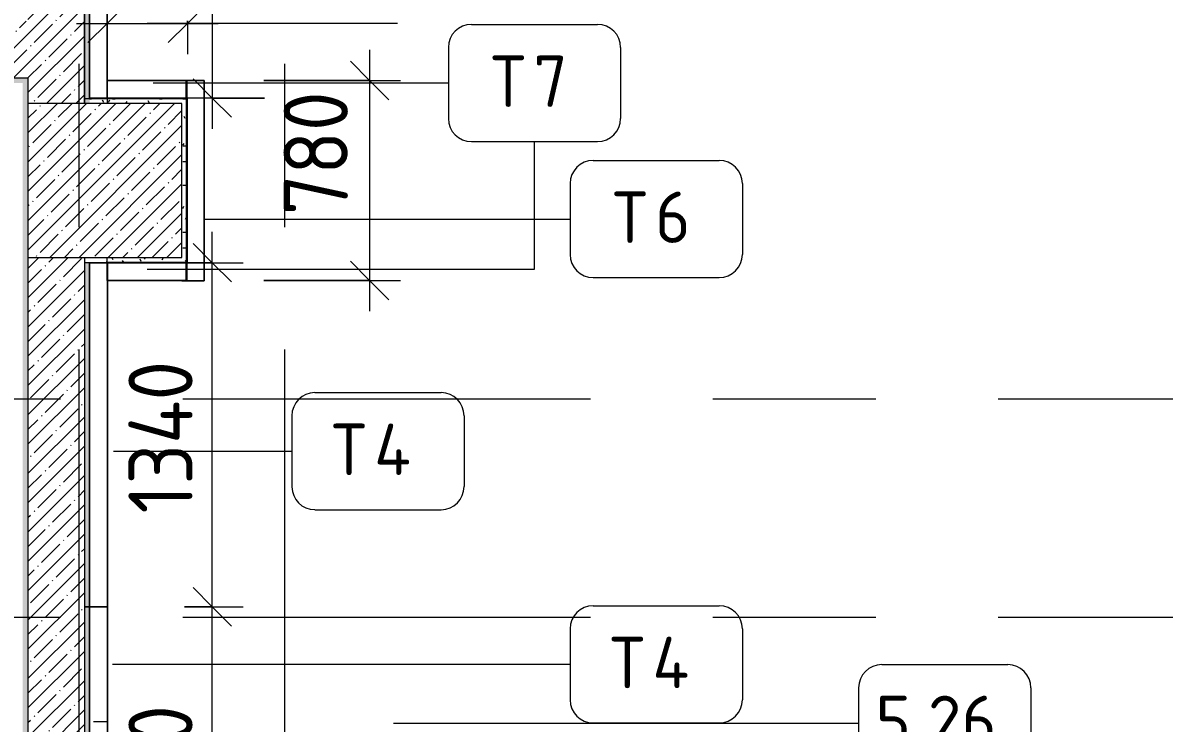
# Model space of a CAD drawing. Header units: millimetres. Extents: x 35092 to 251863, y -8553 to 29549.
# Drawn here: x 42140 to 46586, y 20887 to 23614 of the extents above; entities that cross this region are included whole.
import ezdxf

# ---------------------------------------------------------------- set-up
doc = ezdxf.new("R2010")
doc.units = ezdxf.units.MM
doc.linetypes.add('Осевая', pattern=[3175, 635, -476.25, 1587.5, -476.25])
for name, color, linetype, lineweight in [('A-ANNO-DIMS', 7, 'Continuous', 9), ('A-ANNO-DIMS-100', 7, 'Continuous', 9), ('A-DETL', 7, 'Continuous', 9), ('A-WALL', 7, 'Continuous', 9), ('I-FURN-IDEN', 7, 'Continuous', 9), ('I-WALL', 7, 'Continuous', 9), ('S-COLS', 7, 'Continuous', 9), ('Оси-2', 7, 'Осевая', 9)]:
    doc.layers.add(name, color=color, linetype=linetype, lineweight=lineweight)
for name, color, linetype, lineweight, true_color in [('A-WALL-1', 9, 'Continuous', 9, 0x808080), ('A-WALL-FNSH-1', 9, 'Continuous', 9, 0x808080), ('I-FURN-1', 9, 'Continuous', 9, 0x808080)]:
    doc.layers.add(name, color=color, linetype=linetype, lineweight=lineweight, true_color=true_color)
doc.styles.add('GOST Common', font='GOST_Common.ttf', dxfattribs={"height": 200})
doc.styles.add('ISOCPEUR', font='isocpeur.ttf', dxfattribs={"width": 0.9, "height": 250})
doc.dimstyles.new('ISO-2_5_0_9К_БОЛЬШОЙ', dxfattribs={"dimscale": 304.8, "dimtxt": 248.995294, "dimasz": 0.492126, "dimexe": 0.393701, "dimexo": 0.984252, "dimgap": 0, "dimtad": 1, "dimdec": 0, "dimrnd": 10, "dimzin": 0, "dimdsep": 46, "dimtxsty": 'ISOCPEUR', "dimblk1": 'OBLIQUE', "dimblk2": 'OBLIQUE', "dimsah": 1, "dimcen": 0.09, "dimdle": 0.393701, "dimazin": 0, "dimtfac": 1, "dimtdec": 4, "dimtix": 1, "dimtmove": 0, "dimatfit": 3, "dimfxl": 1, "dimtvp": 1, "dimtolj": 1, "dimtzin": 0, "dimarcsym": 2})
doc.dimstyles.new('ISO-2_5_0_9К_БОЛЬШОЙ_1', dxfattribs={"dimscale": 304.8, "dimtxt": 248.995294, "dimasz": 0.492126, "dimexe": 0.393701, "dimexo": 0.984252, "dimgap": 0, "dimtad": 1, "dimdec": 0, "dimrnd": 10, "dimzin": 0, "dimdsep": 46, "dimtxsty": 'ISOCPEUR', "dimblk1": 'OBLIQUE', "dimblk2": 'OBLIQUE', "dimsah": 1, "dimcen": 0.09, "dimdle": 0.393701, "dimazin": 0, "dimtfac": 1, "dimtdec": 4, "dimtix": 1, "dimtmove": 2, "dimatfit": 3, "dimfxl": 1, "dimtvp": 1, "dimtolj": 1, "dimtzin": 0, "dimarcsym": 2})
doc.dimstyles.new('ISO-2_5_0_9К_БОЛЬШОЙ_2', dxfattribs={"dimscale": 304.8, "dimtxt": 248.995294, "dimasz": 0.492126, "dimexe": 0.393701, "dimexo": 0.984252, "dimgap": 0, "dimtad": 1, "dimdec": 0, "dimrnd": 10, "dimzin": 0, "dimdsep": 46, "dimtxsty": 'ISOCPEUR', "dimblk1": 'OBLIQUE', "dimblk2": 'OBLIQUE', "dimsah": 1, "dimcen": 0.09, "dimdle": 0.393701, "dimazin": 0, "dimtfac": 1, "dimtdec": 4, "dimtix": 1, "dimtmove": 1, "dimatfit": 3, "dimfxl": 1, "dimtvp": 1, "dimtolj": 1, "dimtzin": 0, "dimarcsym": 2})
pattern_1 = [(45, (0, 0), (-57.02463, 57.02463), []), (45, (57.025, 0), (-57.02463, 57.02463), [100.806, -20.161, 3.353, -16.808])]
pattern_2 = [(0, (0, 0), (121.92, 30.48), [10.058, -81.382, 10.058, -81.382, -487.68]), (0, (0, 0), (121.92, 30.48), [-182.88, 10.058, -172.822, 10.058, -81.382, -213.36]), (0, (0, 0), (121.92, 30.48), [-457.2, 10.058, -50.902, 10.058, -142.342]), (120, (45.72, 15.24), (-87.356454, 90.345817), [10.058, -81.382, 10.058, -81.382, -487.68]), (120, (45.72, 15.24), (-87.356454, 90.345817), [-182.88, 10.058, -172.822, 10.058, -81.382, -213.36]), (120, (45.72, 15.24), (-87.356454, 90.345817), [-457.2, 10.058, -50.902, 10.058, -142.342]), (240, (60.96, 76.2), (-34.563546, -120.825817), [10.058, -81.382, 10.058, -81.382, -487.68]), (240, (60.96, 76.2), (-34.563546, -120.825817), [-182.88, 10.058, -172.822, 10.058, -81.382, -213.36]), (240, (60.96, 76.2), (-34.563546, -120.825817), [-457.2, 10.058, -50.902, 10.058, -142.342])]

# ---------------------------------------------------------------- blocks, each defined once
blk = doc.blocks.new('BSC_Колонна _Прямоугольная - 600х600-V20-План расстановки мебели и оборудования 2 этажа в осях 12-23')
at = {"layer": 'S-COLS'}
h = blk.add_hatch(dxfattribs=at)
h.set_pattern_fill('FP_31', color=256, style=0, pattern_type=2)
h.set_pattern_definition([(45, (-42460, -23000), (-57.02463, 57.02463), []), (45, (-42402.975, -23000), (-57.02463, 57.02463), [100.806, -20.161, 3.353, -16.808])])
h.paths.add_polyline_path([(-300, -300), (300, -300), (300, 300), (-300, 300), (-300, -82.7)])
for p, q in [((300, 300), (-300, 300)), ((-300, 300), (-300, -300)), ((300, -300), (300, 300)), ((-300, -300), (300, -300))]:
    blk.add_line(p, q, dxfattribs=at)
blk = doc.blocks.new('Мат в спортивном зале - Т3-31174191-План расстановки мебели и оборудования 2 этажа в осях 12-23')
at = {"layer": 'I-FURN-1'}
for p, q in [((-698.7, 925.9), (-698.7, 906.7)), ((881.3, 909.3), (-698.7, 909.3)), ((-698.7, 909.3), (-698.7, 839.3)), ((881.3, 906.7), (881.3, 925.9)), ((881.3, 839.3), (881.3, 909.3)), ((881.3, 908), (881.3, 839.3)), ((-698.7, 839.3), (881.3, 839.3)), ((-628.7, 839.3), (-697.7, 839.3)), ((881.3, 839.3), (-628.7, 839.3))]:
    blk.add_line(p, q, dxfattribs=at)
blk = doc.blocks.new('Мат в спортивном зале - Т4-31174356-План расстановки мебели и оборудования 2 этажа в осях 12-23')
at = {"layer": 'I-FURN-1'}
for p, q in [((-458.7, 925.9), (-458.7, 906.7)), ((881.3, 909.3), (-458.7, 909.3)), ((-458.7, 909.3), (-458.7, 839.3)), ((-458.7, 839.3), (-458.7, 909.3)), ((881.3, 906.7), (881.3, 925.9)), ((881.3, 839.3), (881.3, 909.3)), ((881.3, 908.3), (881.3, 840.6)), ((-458.7, 839.3), (881.3, 839.3)), ((812.3, 839.3), (-458.7, 839.3)), ((881.3, 839.3), (812.3, 839.3)), ((881.3, 840.6), (881.3, 839.3))]:
    blk.add_line(p, q, dxfattribs=at)
blk = doc.blocks.new('Мат в спортивном зале - Т4-V209-План расстановки мебели и оборудования 2 этажа в осях 12-23')
at = {"layer": 'I-FURN-1'}
for p, q in [((-458.7, 925.9), (-458.7, 906.7)), ((881.3, 909.3), (-458.7, 909.3)), ((-458.7, 909.3), (-458.7, 839.3)), ((-458.7, 839.3), (-458.7, 909.3)), ((881.3, 906.7), (881.3, 925.9)), ((881.3, 839.3), (881.3, 909.3)), ((881.3, 909.3), (881.3, 839.3)), ((-458.7, 839.3), (881.3, 839.3)), ((881.3, 839.3), (-458.7, 839.3))]:
    blk.add_line(p, q, dxfattribs=at)
blk = doc.blocks.new('Мат в спортивном зале - Т7-31175716-План расстановки мебели и оборудования 2 этажа в осях 12-23')
at = {"layer": 'I-FURN-1'}
for p, q in [((571.3, 925.9), (571.3, 906.7)), ((881.3, 909.3), (571.3, 909.3)), ((571.3, 909.3), (571.3, 839.3)), ((571.3, 839.3), (571.3, 908.3)), ((881.3, 906.7), (881.3, 925.9)), ((881.3, 839.3), (881.3, 909.3)), ((881.3, 908.3), (881.3, 839.3)), ((571.3, 839.3), (881.3, 839.3)), ((573.9, 839.3), (571.3, 839.3)), ((881.3, 839.3), (573.9, 839.3))]:
    blk.add_line(p, q, dxfattribs=at)
blk = doc.blocks.new('Мат в спортивном зале - Т7-31175720-План расстановки мебели и оборудования 2 этажа в осях 12-23')
at = {"layer": 'I-FURN-1'}
for p, q in [((881.3, -839.3), (571.3, -839.3)), ((571.3, -839.3), (571.3, -909.3)), ((571.3, -908.3), (571.3, -839.3)), ((571.3, -839.3), (573.9, -839.3)), ((573.9, -839.3), (880, -839.3)), ((880, -839.3), (881.3, -839.3)), ((881.3, -909.3), (881.3, -839.3)), ((881.3, -839.3), (881.3, -908.3)), ((571.3, -925.9), (571.3, -906.7)), ((571.3, -909.3), (881.3, -909.3)), ((881.3, -906.7), (881.3, -925.9))]:
    blk.add_line(p, q, dxfattribs=at)
blk = doc.blocks.new('Мат в спортивном зале - Т6-V218-План расстановки мебели и оборудования 2 этажа в осях 12-23')
at = {"layer": 'I-FURN-1'}
for p, q in [((101.3, 925.9), (101.3, 906.7)), ((881.3, 909.3), (101.3, 909.3)), ((101.3, 909.3), (101.3, 839.3)), ((101.3, 839.3), (101.3, 909.3)), ((101.3, 909.3), (103.3, 909.3)), ((103.3, 909.3), (172.3, 909.3)), ((812.3, 909.3), (881.3, 909.3)), ((881.3, 906.7), (881.3, 925.9)), ((881.3, 839.3), (881.3, 909.3)), ((881.3, 909.3), (881.3, 906.7)), ((881.3, 906.7), (881.3, 839.3)), ((101.3, 839.3), (881.3, 839.3)), ((881.3, 839.3), (101.3, 839.3))]:
    blk.add_line(p, q, dxfattribs=at)
blk = doc.blocks.new('Марка_Мебель - В прямоуг_Balcon_Марка-25523697-План расстановки мебели и оборудования 2 этажа в осях 12-23')
at = {"layer": 'I-FURN-IDEN'}
for p, q in [((-2.455, 2.278), (2.455, 2.278)), ((-3.355, 1.378), (-3.355, -1.384)), ((3.355, 1.378), (3.355, -1.378)), ((-2.461, -2.278), (2.455, -2.278))]:
    blk.add_line(p, q, dxfattribs=at)
for centre, radius, start, end in [((-2.455, 1.378), 0.9, 90, 180), ((2.455, 1.378), 0.9, 0, 90), ((-2.461, -1.384), 0.893, 180, 270), ((2.455, -1.378), 0.9, 270, 0)]:
    blk.add_arc(centre, radius, start, end, dxfattribs=at)
blk = doc.blocks.new('DIMBLOCK44-План расстановки мебели и оборудования 2 этажа в осях 12-23')
at = {"layer": 'A-ANNO-DIMS-100', "lineweight": 20}
for p, q in [((42878, 21340), (42803, 21415)), ((42878, 21340), (42953, 21265)), ((42878, 20000), (42803, 20075)), ((42878, 20000), (42953, 19925))]:
    blk.add_line(p, q, dxfattribs=at)
at = {"layer": 'A-ANNO-DIMS-100'}
for p, q in [((42770, 21340), (42998, 21340)), ((42878, 21340), (42770, 21340)), ((42878, 20000), (42878, 21340)), ((42770, 20000), (42998, 20000)), ((42878, 20000), (42770, 20000))]:
    blk.add_line(p, q, dxfattribs=at)
at = {"layer": 'A-ANNO-DIMS-100', "color": 0, "insert": (42551.3, 20363.5), "char_height": 250, "width": 735.494, "attachment_point": 1, "rotation": 90, "line_spacing_factor": 1.149209, "style": 'ISOCPEUR'}
blk.add_mtext('1340', dxfattribs=at)
blk = doc.blocks.new('_Oblique')
at = {"color": 0, "linetype": 'ByBlock', "lineweight": -2}
blk.add_line((-0.5, -0.5), (0.5, 0.5), dxfattribs=at)
blk = doc.blocks.new('DIMBLOCK45-План расстановки мебели и оборудования 2 этажа в осях 12-23')
at = {"layer": 'A-ANNO-DIMS-100'}
for p, q in [((42878, 21340), (42878, 22800)), ((42770, 22680), (42998, 22680)), ((42878, 22680), (42770, 22680)), ((42770, 21340), (42998, 21340)), ((42878, 21340), (42770, 21340))]:
    blk.add_line(p, q, dxfattribs=at)
at = {"layer": 'A-ANNO-DIMS-100', "lineweight": 20}
for p, q in [((42878, 22680), (42803, 22755)), ((42878, 22680), (42953, 22605)), ((42878, 21340), (42803, 21415)), ((42878, 21340), (42953, 21265))]:
    blk.add_line(p, q, dxfattribs=at)
at = {"layer": 'A-ANNO-DIMS-100', "color": 0, "insert": (42551.3, 21703.5), "char_height": 250, "width": 735.494, "attachment_point": 1, "rotation": 90, "line_spacing_factor": 1.149209, "style": 'ISOCPEUR'}
blk.add_mtext('1340', dxfattribs=at)
blk = doc.blocks.new('DIMBLOCK46-План расстановки мебели и оборудования 2 этажа в осях 12-23')
at = {"layer": 'A-ANNO-DIMS-100'}
for p, q in [((42878, 25019), (42878, 23201)), ((42768.7, 24899), (42998, 24899)), ((42878, 24899), (42768.7, 24899)), ((43081, 23321), (42758, 23321)), ((42878, 23321), (43081, 23321))]:
    blk.add_line(p, q, dxfattribs=at)
at = {"layer": 'A-ANNO-DIMS-100', "lineweight": 20}
for p, q in [((42878, 24899), (42803, 24974)), ((42878, 24899), (42953, 24824)), ((42878, 23321), (42803, 23396)), ((42878, 23321), (42953, 23246))]:
    blk.add_line(p, q, dxfattribs=at)
at = {"layer": 'A-ANNO-DIMS-100', "color": 0, "insert": (42551.3, 23815.5), "char_height": 250, "width": 706.764, "attachment_point": 1, "rotation": 90, "line_spacing_factor": 1.149209, "style": 'ISOCPEUR'}
blk.add_mtext('1580', dxfattribs=at)
blk = doc.blocks.new('DIMBLOCK51-План расстановки мебели и оборудования 2 этажа в осях 12-23')
at = {"layer": 'A-ANNO-DIMS-100'}
for p, q in [((42468.7, 23417.5), (42468.7, 23731.5)), ((42348.7, 23611.5), (42901, 23611.5)), ((42468.7, 23611.5), (42468.7, 23417.5)), ((43068.8, 23611.5), (42624.8, 23611.5)), ((42781, 23621), (42781, 23491.5)), ((42781, 23611.5), (42781, 23621)), ((43599.7, 23611.5), (43068.8, 23611.5))]:
    blk.add_line(p, q, dxfattribs=at)
at = {"layer": 'A-ANNO-DIMS-100', "lineweight": 20}
for p, q in [((42468.7, 23611.5), (42543.7, 23686.5)), ((42781, 23611.5), (42856, 23686.5)), ((42468.7, 23611.5), (42393.7, 23536.5)), ((42781, 23611.5), (42706, 23536.5))]:
    blk.add_line(p, q, dxfattribs=at)
at = {"layer": 'A-ANNO-DIMS-100', "color": 0, "insert": (43168.8, 23938.1), "char_height": 250, "width": 517.144, "attachment_point": 1, "line_spacing_factor": 1.149209, "style": 'ISOCPEUR'}
blk.add_mtext('310', dxfattribs=at)
blk = doc.blocks.new('DIMBLOCK53-План расстановки мебели и оборудования 2 этажа в осях 12-23')
at = {"layer": 'A-ANNO-DIMS-100'}
for p, q in [((43490.8, 23509), (43490.8, 22491)), ((43078.7, 23389), (43610.8, 23389)), ((43490.8, 23389), (43078.7, 23389)), ((43078.7, 22611), (43610.8, 22611)), ((43490.8, 22611), (43078.7, 22611))]:
    blk.add_line(p, q, dxfattribs=at)
at = {"layer": 'A-ANNO-DIMS-100', "lineweight": 20}
for p, q in [((43490.8, 23389), (43415.8, 23464)), ((43490.8, 23389), (43565.8, 23314)), ((43490.8, 22611), (43415.8, 22686)), ((43490.8, 22611), (43565.8, 22536))]:
    blk.add_line(p, q, dxfattribs=at)
at = {"layer": 'A-ANNO-DIMS-100', "color": 0, "insert": (43156.1, 22865.1), "char_height": 250, "width": 568.858, "attachment_point": 1, "rotation": 90, "line_spacing_factor": 1.149209, "style": 'ISOCPEUR'}
blk.add_mtext('780', dxfattribs=at)

msp = doc.modelspace()

# ---------------------------------------------------------------- hatches: boundary and pattern name
at = {"layer": 'I-WALL'}
h = msp.add_hatch(dxfattribs=at)
h.set_pattern_fill('FP_17', color=256, style=0, pattern_type=2)
h.set_pattern_definition(pattern_1)
h.paths.add_polyline_path([(42380, 23300), (42380, 26500), (42160, 26500), (42160, 23300)])
h = msp.add_hatch(dxfattribs=at)
h.set_pattern_fill('FP_58', color=256, style=0, pattern_type=2)
h.set_pattern_definition(pattern_2)
h.paths.add_polyline_path([(42380, 23300), (42400, 23300), (42400, 26480), (42380, 26480), (42380, 23496.4)])
h = msp.add_hatch(dxfattribs=at)
h.set_pattern_fill('FP_17', color=256, style=0, pattern_type=2)
h.set_pattern_definition(pattern_1)
h.paths.add_polyline_path([(42160, 23400), (42160, 23620), (41710, 23620), (41710, 23400), (41921, 23400)])
h.paths.add_polyline_path([(39733.4, 23400), (39810, 23400), (39810, 23620), (38742.7, 23620), (38742.7, 23400), (38760, 23400)])
h = msp.add_hatch(dxfattribs=at)
h.set_pattern_fill('FP_58', color=256, style=0, pattern_type=2)
h.set_pattern_definition(pattern_2)
h.paths.add_polyline_path([(42140, 23380), (42160, 23380), (42160, 23400), (41710, 23400), (41710, 23380), (41921, 23380)])
h.paths.add_polyline_path([(39733.4, 23380), (39810, 23380), (39810, 23400), (38760, 23400), (38760, 23380), (38780, 23380)])
h = msp.add_hatch(dxfattribs=at)
h.set_pattern_fill('FP_58', color=256, style=0, pattern_type=2)
h.set_pattern_definition(pattern_2)
h.paths.add_polyline_path([(42140, 15220), (42160, 15220), (42160, 23380), (42140, 23379), (42140, 15389.4)])
h = msp.add_hatch(dxfattribs=at)
h.set_pattern_fill('FP_58', color=256, style=0, pattern_type=2)
h.set_pattern_definition(pattern_2)
h.paths.add_polyline_path([(42776.1, 23300), (42780, 23300), (42780, 23320), (42400, 23319), (42400, 23300), (42760, 23300)])
h = msp.add_hatch(dxfattribs=at)
h.set_pattern_fill('FP_58', color=256, style=0, pattern_type=2)
h.set_pattern_definition(pattern_2)
h.paths.add_polyline_path([(42776.1, 22680), (42780, 22680), (42780, 23300), (42760, 23300), (42760, 22680)])
h = msp.add_hatch(dxfattribs=at)
h.set_pattern_fill('FP_17', color=256, style=0, pattern_type=2)
h.set_pattern_definition(pattern_1)
h.paths.add_polyline_path([(42160, 17300), (42380, 17300), (42380, 22700), (42160, 22700), (42160, 17705.7)])
h = msp.add_hatch(dxfattribs=at)
h.set_pattern_fill('FP_58', color=256, style=0, pattern_type=2)
h.set_pattern_definition(pattern_2)
h.paths.add_polyline_path([(42401, 22680), (42760, 22681), (42760, 22700), (42380, 22700), (42380, 22680), (42400, 22680)])
h = msp.add_hatch(dxfattribs=at)
h.set_pattern_fill('FP_58', color=256, style=0, pattern_type=2)
h.set_pattern_definition(pattern_2)
h.paths.add_polyline_path([(42400, 17300), (42400, 22680), (42380, 22680), (42380, 17300)])

# ---------------------------------------------------------------- linework, layer by layer
at = {"layer": 'A-DETL'}
msp.add_line((42415, 20893.3), (42470, 20893.3), dxfattribs=at)
at = {"layer": 'A-WALL'}
for p, q in [((42400, 23320), (42400, 26479)), ((41710, 23400), (42160, 23400)), ((42780, 23320), (42400, 23320)), ((42380, 22700), (42380, 17300)), ((42760, 22680), (42400, 22680))]:
    msp.add_line(p, q, dxfattribs=at)
at = {"layer": 'A-WALL-1'}
for p, q in [((42380, 23300), (42380, 26500)), ((42380, 26500), (42380, 23300)), ((42160, 23400), (42160, 23300)), ((42780, 22680), (42780, 23320)), ((42160, 22700), (42160, 17300)), ((42400, 17320), (42400, 22680))]:
    msp.add_line(p, q, dxfattribs=at)
at = {"layer": 'A-WALL-FNSH-1'}
for p, q in [((42401, 23320), (42401, 26479)), ((42781, 23321), (42400, 23321)), ((42781, 22679), (42781, 23321)), ((42400, 22679), (42781, 22679)), ((42401, 17321), (42401, 22680)), ((42780, 22680), (42760, 22680))]:
    msp.add_line(p, q, dxfattribs=at)
at = {"layer": 'I-FURN-IDEN'}
for p, q in [((42648.3, 23379.5), (43797.6, 23379.5)), ((44133.1, 22654.3), (44133.1, 23151.7)), ((42843.9, 22850), (44271.8, 22850)), ((42623.7, 22654.3), (44133.1, 22654.3)), ((42493.8, 21946.3), (43188, 21946.3)), ((42489.9, 21116.5), (44271.8, 21116.5)), ((43583.2, 20887.5), (45395.5, 20887.5))]:
    msp.add_line(p, q, dxfattribs=at)
at = {"layer": 'Оси-2'}
for p, q in [((42360, 593.7), (42360, 24898.1)), ((43160, 593.7), (43160, 24898.1)), ((38477.2, 22150), (82200, 22150)), ((38477.2, 21300), (82200, 21300))]:
    msp.add_line(p, q, dxfattribs=at)

# ---------------------------------------------------------------- block references
at = {"layer": 'I-FURN-1'}
for name, p, rotation in [('Мат в спортивном зале - Т3-31174191-План расстановки мебели и оборудования 2 этажа в осях 12-23', (43308, 24017.7), 90.00000000000017), ('Мат в спортивном зале - Т7-31175716-План расстановки мебели и оборудования 2 этажа в осях 12-23', (43350, 24228.3), 180), ('Мат в спортивном зале - Т6-V218-План расстановки мебели и оборудования 2 этажа в осях 12-23', (43685.4, 22507.7), 90.00000000000017), ('Мат в спортивном зале - Т4-31174356-План расстановки мебели и оборудования 2 этажа в осях 12-23', (43309.3, 21798.7), 90.00000000000017), ('Мат в спортивном зале - Т7-31175720-План расстановки мебели и оборудования 2 этажа в осях 12-23', (43350, 21771.7), 180), ('Мат в спортивном зале - Т4-V209-План расстановки мебели и оборудования 2 этажа в осях 12-23', (43309.3, 20458.7), 90.00000000000017)]:
    msp.add_blockref(name, p, dxfattribs=dict(at, rotation=rotation))
at = {"layer": 'I-FURN-IDEN', "xscale": 99.99999999999993, "yscale": 99.99999999999993, "zscale": 99.99999999999993}
for p in [(44133.1, 23379.5), (44607.3, 22850), (43523.4, 21946.3), (44607.3, 21116.5), (45730.9, 20887.5)]:
    msp.add_blockref('Марка_Мебель - В прямоуг_Balcon_Марка-25523697-План расстановки мебели и оборудования 2 этажа в осях 12-23', p, dxfattribs=at)
at = {"layer": 'S-COLS'}
msp.add_blockref('BSC_Колонна _Прямоугольная - 600х600-V20-План расстановки мебели и оборудования 2 этажа в осях 12-23', (42460, 23000), dxfattribs=at)

# ---------------------------------------------------------------- texts
at = {"layer": 'I-FURN-IDEN', "char_height": 200, "attachment_point": 1, "style": 'GOST Common'}
for s, insert, width in [('\\fGOST Common|b0|i0|c204|p34|;Т', (43963.1, 23486.5), 200.422), ('\\fGOST Common|b0|i0|c204|p34|;7', (44128.5, 23486.5), 176.371), ('\\fGOST Common|b0|i0|c204|p34|;Т', (44437.3, 22957), 200.422), ('\\fGOST Common|b0|i0|c204|p34|;6', (44602.7, 22957), 176.371), ('\\fGOST Common|b0|i0|c204|p34|;Т', (43342.9, 22053.4), 200.422), ('\\fGOST Common|b0|i0|c204|p34|;4', (43508.3, 22053.4), 200.422), ('\\fGOST Common|b0|i0|c204|p34|;Т', (44426.8, 21223.6), 200.422), ('\\fGOST Common|b0|i0|c204|p34|;4', (44592.2, 21223.6), 200.422), ('5,26', (45461.4, 20994.5), 617.299)]:
    msp.add_mtext(s, dxfattribs=dict(at, insert=insert, width=width))

# ---------------------------------------------------------------- dimensions: what is measured, and where the dimension line sits
at = {"layer": 'A-ANNO-DIMS'}
for base, p1, p2, override, picture, middle in [((42878, 23321), (42468.7, 24899), (42781, 23321), {"dimpost": '<>', "dimfxl": 1608.583353}, 'DIMBLOCK46-План расстановки мебели и оборудования 2 этажа в осях 12-23', (42753, 24110)), ((42878, 22680), (42470, 21340), (42470, 22680), {"dimpost": '<>', "dimfxl": 1340}, 'DIMBLOCK45-План расстановки мебели и оборудования 2 этажа в осях 12-23', (42753, 22010)), ((42878, 21340), (42470, 20000), (42470, 21340), {"dimpost": '<>', "dimfxl": 1340}, 'DIMBLOCK44-План расстановки мебели и оборудования 2 этажа в осях 12-23', (42753, 20670))]:
    dim = msp.add_linear_dim(base=base, p1=p1, p2=p2, angle=90, dimstyle='ISO-2_5_0_9К_БОЛЬШОЙ', override=override, dxfattribs=at)
    dim.commit()
    dim.dimension.update_dxf_attribs({"geometry": picture, "text_midpoint": middle})
dim = msp.add_linear_dim(base=(42781, 23611.5), p1=(42468.7, 23717.5), p2=(42781, 23321), dimstyle='ISO-2_5_0_9К_БОЛЬШОЙ_2', override={"dimpost": '<>', "dimfxl": 504.735126}, dxfattribs=at)
dim.commit()
dim.dimension.update_dxf_attribs({"geometry": 'DIMBLOCK51-План расстановки мебели и оборудования 2 этажа в осях 12-23', "text_midpoint": (43427.3, 23771.4), "dimtype": 160})
dim = msp.add_linear_dim(base=(43490.8, 22611), p1=(42778.7, 23389), p2=(42778.7, 22611), angle=90, dimstyle='ISO-2_5_0_9К_БОЛЬШОЙ_1', override={"dimpost": '<>', "dimfxl": 777.952164}, dxfattribs=at)
dim.commit()
dim.dimension.update_dxf_attribs({"geometry": 'DIMBLOCK53-План расстановки мебели и оборудования 2 этажа в осях 12-23', "text_midpoint": (43322.7, 23149.5), "dimtype": 160, "text_rotation": 90})

doc.saveas('drawing.dxf')
